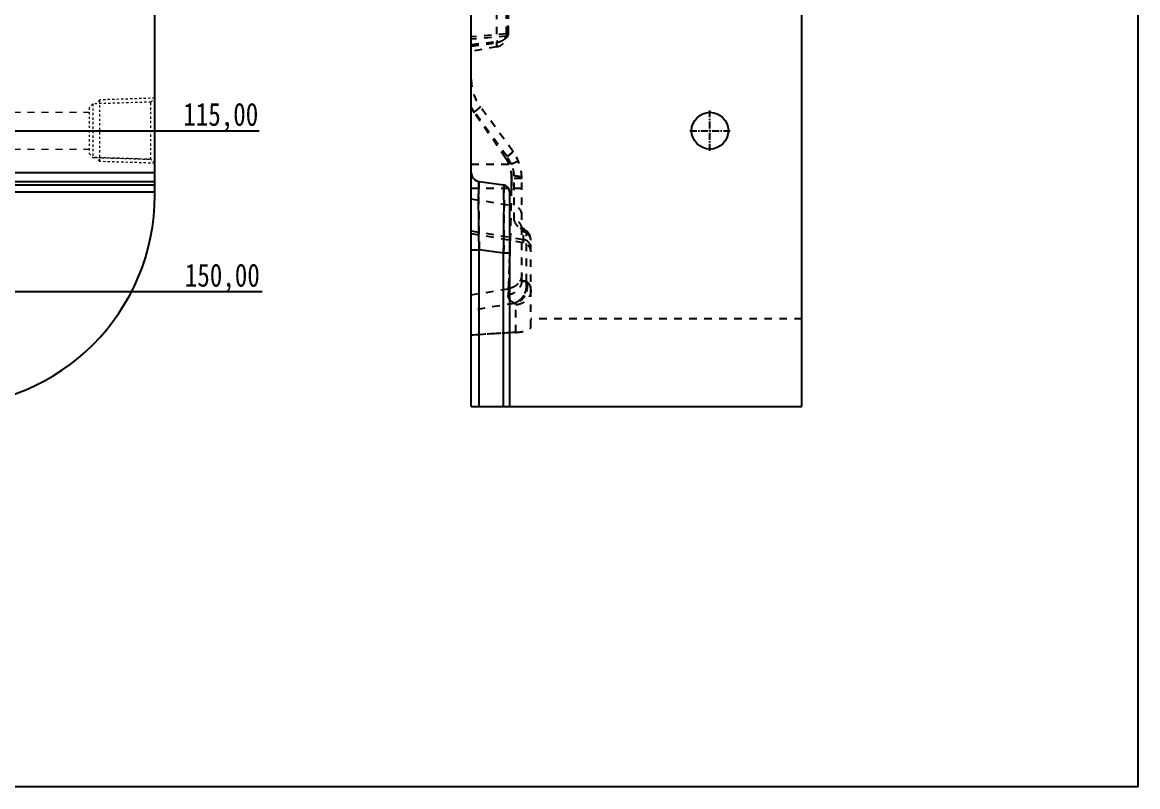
# Model space of a CAD drawing. Header units: millimetres. Extents: x -685 to 1888, y -6001 to 855.
# Drawn here: x 386.9 to 629.8, y -3008.7 to -2842.4 of the extents above; entities that cross this region are included whole.
import ezdxf

# ---------------------------------------------------------------- set-up
doc = ezdxf.new("R2010")
doc.units = ezdxf.units.MM
doc.header["$LTSCALE"] = 16.335
doc.header["$PDMODE"] = 3
doc.header["$PDSIZE"] = 0.3125
doc.linetypes.add('CENTER', pattern=[0.6, 0.375, -0.075, 0.075, -0.075])
doc.linetypes.add('HIDDEN', pattern=[0.2, 0.1, -0.1])
doc.layers.get('0').update_dxf_attribs({"linetype": 'CONTINUOUS'})
doc.layers.get('Defpoints').update_dxf_attribs({"linetype": 'CONTINUOUS'})
doc.layers.add('cool', color=153, linetype='HIDDEN', lineweight=9)
doc.layers.add('dim', color=82, linetype='CONTINUOUS', lineweight=9)
doc.layers.add('DEFAULT_2', color=8, linetype='HIDDEN')
doc.styles.get("Standard").update_dxf_attribs({"font": 'txt', "width": 0.8})
doc.dimstyles.new('mold', dxfattribs={"dimtxt": 8, "dimasz": 5, "dimexe": 0, "dimexo": 0, "dimgap": 0, "dimtad": 1, "dimzin": 1, "dimtxsty": 'Standard', "dimcen": 0, "dimclrd": 4, "dimclre": 4, "dimclrt": 6, "dimazin": 0, "dimtfac": 1, "dimtofl": 0, "dimtmove": 0, "dimatfit": 3, "dimfxl": 0, "dimarcsym": 0})

# ---------------------------------------------------------------- blocks, each defined once
blk = doc.blocks.new('cool_jt_f12')
at = {"layer": 'cool', "ltscale": 0.3}
for p, q in [((0, 7.0785), (0.856, 6.2225)), ((0, 7.0785), (12, 6.7035)), ((0.856, 6.2225), (0.856, -6.2225)), ((13.5, 5.827375), (0.856, 6.2225)), ((0.856, 6.2225), (13.5, 5.827375)), ((12, 6.7035), (12.856, 5.8475)), ((12, 6.7035), (12, -6.7035)), ((14.327375, 5), (13.5, 5.827375)), ((13.5, -5.827375), (13.5, 5.827375)), ((14.327375, -5), (14.327375, 5)), ((0.856, -6.2225), (0, -7.0785)), ((0, -7.0785), (12, -6.7035)), ((0.856, -6.2225), (13.5, -5.827375)), ((12, -6.7035), (12.856, -5.8475)), ((13.5, -5.827375), (14.327375, -5))]:
    blk.add_line(p, q, dxfattribs=at)
blk = doc.blocks.new('124')
at = {"layer": 'cool', "ltscale": 0.932966}
for p, q in [((10.14, -1344.71), (401.48, -1344.71)), ((10.14, -1352.71), (401.48, -1352.71))]:
    blk.add_line(p, q, dxfattribs=at)
at = {"layer": 'cool', "color": 1, "linetype": 'CENTER', "ltscale": 0.621977}
blk.add_line((-4.19, -1348.71), (415.81, -1348.71), dxfattribs=at)
at = {"layer": 'cool', "ltscale": 0.932966, "rotation": 180}
blk.add_blockref('cool_jt_f12', (415.81, -1348.71), dxfattribs=at)
blk = doc.blocks.new('*D346')
at = {"layer": 'Defpoints', "color": 0}
for p in [(205.81, -2750.93), (346.69, -2865.93), (421.82, -2865.93)]:
    blk.add_point(p, dxfattribs=at)
at = {"layer": 'dim', "color": 4, "lineweight": -2}
blk.add_line((346.69, -2865.93), (438.49, -2865.93), dxfattribs=at)
at = {"layer": 'dim', "color": 6, "insert": (430.15, -2863.01), "char_height": 5, "attachment_point": 5}
blk.add_mtext('115,00', dxfattribs=at)
blk = doc.blocks.new('*D347')
at = {"layer": 'Defpoints', "color": 0}
for p in [(205.81, -2750.93), (384.61, -2900.93), (421.82, -2900.93)]:
    blk.add_point(p, dxfattribs=at)
at = {"layer": 'dim', "color": 4, "lineweight": -2}
blk.add_line((384.61, -2900.93), (439.15, -2900.93), dxfattribs=at)
at = {"layer": 'dim', "color": 6, "insert": (430.49, -2898.01), "char_height": 5, "attachment_point": 5}
blk.add_mtext('150,00', dxfattribs=at)

msp = doc.modelspace()

# ---------------------------------------------------------------- linework, layer by layer
at = {"color": 7, "linetype": 'Continuous'}
for p, q in [((484.692, -2925.929), (484.692, -2575.929)), ((556.677, -2925.929), (556.677, -2575.929)), ((415.812, -2879.929), (415.812, -2621.929)), ((381.733, -2875.016), (415.812, -2875.016)), ((381.733, -2876.996), (415.812, -2876.996)), ((382.482, -2877.745), (415.812, -2877.745)), ((486.414, -2876.996), (491.741, -2877.745)), ((382.482, -2879.231), (415.812, -2879.231)), ((493.032, -2879.231), (493.032, -2925.929)), ((484.692, -2891.85), (486.414, -2891.85)), ((491.741, -2892.599), (486.414, -2891.85)), ((486.414, -2925.929), (486.414, -2891.85)), ((493.032, -2892.599), (491.741, -2892.599)), ((491.741, -2925.929), (491.741, -2892.599)), ((484.692, -2925.929), (556.677, -2925.929))]:
    msp.add_line(p, q, dxfattribs=at)
at = {"color": 1, "linetype": 'CENTER', "ltscale": 0.248791}
for p, q in [((536.677, -2870.329), (536.677, -2861.529)), ((532.277, -2865.929), (541.077, -2865.929))]:
    msp.add_line(p, q, dxfattribs=at)
msp.add_lwpolyline([(-84.969, -2518.538), (629.804, -2518.538), (629.804, -3008.67), (-84.969, -3008.67)], close=True)
msp.add_circle((536.677, -2865.929), 4)
at = {"color": 7, "linetype": 'Continuous'}
for centre, radius, start, end in [((486.692, -2875.016), 2, 180, 262), ((491.532, -2879.231), 1.5, 0, 82), ((369.812, -2879.929), 46, 270, 0)]:
    msp.add_arc(centre, radius, start, end, dxfattribs=at)
for points, knots in [([(486.414, -2891.85), (486.396, -2890.883), (486.365, -2888.983), (486.33, -2886.224), (486.308, -2883.68), (486.301, -2881.741), (486.303, -2880.373), (486.308, -2879.508), (486.317, -2878.764), (486.329, -2878.148), (486.344, -2877.665), (486.36, -2877.345), (486.375, -2877.162), (486.387, -2877.072), (486.395, -2877.027), (486.407, -2876.996), (486.414, -2876.996)], [0, 0, 0, 0, 0.1953814, 0.3835079, 0.5569682, 0.7088807, 0.7748104, 0.833156, 0.8833784, 0.924985, 0.9576343, 0.981053, 0.9892473, 0.9950996, 0.998631, 1, 1, 1, 1]), ([(491.741, -2892.599), (491.754, -2891.633), (491.778, -2889.737), (491.804, -2886.984), (491.82, -2884.447), (491.826, -2882.513), (491.824, -2881.147), (491.82, -2880.282), (491.814, -2879.537), (491.805, -2878.918), (491.795, -2878.483), (491.785, -2878.203), (491.778, -2878.043), (491.77, -2877.921), (491.763, -2877.827), (491.753, -2877.78), (491.748, -2877.746), (491.741, -2877.745)], [0, 0, 0, 0, 0.1950792, 0.3828125, 0.5558102, 0.7074139, 0.7732751, 0.8316382, 0.8819475, 0.9237501, 0.956669, 0.9697114, 0.9804332, 0.9888174, 0.9948592, 0.9985632, 1, 1, 1, 1])]:
    msp.add_open_spline(points, degree=3, knots=knots, dxfattribs=at)
at = {"layer": 'DEFAULT_2', "color": 8, "linetype": 'HIDDEN'}
for p, q in [((490.213, -2820.451), (490.213, -2847.676)), ((492.692, -2823.411), (492.692, -2844.72)), ((492.356, -2844.859), (492.356, -2828.967)), ((492.832, -2844.859), (492.832, -2828.942)), ((492.356, -2844.859), (484.692, -2845.53)), ((492.376, -2845.357), (484.692, -2846.029)), ((484.692, -2847.185), (490.213, -2846.497)), ((484.692, -2847.537), (490.213, -2846.78)), ((490.213, -2847.676), (484.692, -2848.649)), ((493.756, -2870.396), (486.628, -2860.676)), ((492.49, -2871.579), (485.362, -2861.859)), ((484.692, -2873.246), (493.429, -2873.246)), ((494.039, -2885.374), (494.039, -2875.79)), ((495.692, -2898.426), (495.692, -2876.31)), ((484.692, -2878.456), (493.431, -2878.456)), ((493.399, -2880.005), (493.401, -2879.937)), ((493.401, -2879.937), (493.431, -2878.456)), ((484.692, -2880.763), (494.039, -2882.312)), ((495.639, -2886.921), (495.692, -2887.227)), ((495.649, -2886.947), (495.692, -2887.228)), ((495.692, -2887.225), (495.692, -2887.228)), ((496.177, -2887.333), (496.172, -2887.329)), ((484.692, -2887.726), (496.039, -2889.606)), ((496.039, -2890.33), (484.692, -2888.329)), ((496.039, -2890.33), (496.039, -2887.928)), ((496.692, -2898.675), (496.692, -2888.151)), ((497.692, -2908.632), (497.692, -2889.779)), ((484.692, -2901.636), (492.819, -2900.307)), ((494.114, -2903.5), (484.692, -2905.04)), ((556.677, -2906.899), (497.692, -2906.899)), ((494.387, -2909.825), (493.032, -2909.907))]:
    msp.add_line(p, q, dxfattribs=at)
for points in [[(495.688, -2886.953), (495.633, -2886.891), (495.64, -2886.916)], [(495.705, -2886.97), (495.643, -2886.903), (495.639, -2886.921)], [(496.171, -2887.329), (495.927, -2887.159), (495.688, -2886.953)], [(496.172, -2887.329), (495.953, -2887.179), (495.705, -2886.97)], [(497.692, -2889.782), (497.686, -2889.613), (497.452, -2888.715), (496.861, -2887.88), (496.177, -2887.333)], [(497.692, -2889.782), (497.684, -2889.577), (497.427, -2888.663), (496.797, -2887.817), (496.178, -2887.334)]]:
    msp.add_lwpolyline(points, dxfattribs=at)
for centre, radius, start, end in [((489.692, -2844.721), 3, 280, 0), ((492.524, -2783.78), 61.079, 269.84103, 270.07286), ((492.332, -2844.859), 0.5, 275, 0), ((494.692, -2854.763), 10, 180, 216.25384), ((495.048, -2854.757), 12.011, 210.42975, 216.25115), ((495.118, -2855.018), 12.068, 210.23541, 215.14173), ((475.349, -2848.341), 16.841, 306.00712, 306.30028), ((-558.021, -3597.15), 1276.289, 34.629296, 35.172098), ((475.547, -2848.609), 16.507, 306.29885, 306.85303), ((474.538, -2847.544), 17.947, 307.09393, 307.46782), ((485.692, -2876.31), 10, 0, 36.25384), ((486.029, -2876.108), 7.453, 358.44702, 34.55399), ((486.014, -2876.324), 8.029, 22.54671, 36.22922), ((-1380.603, -2841.431), 1874.399, 358.520395, 358.820804), ((493.99, -2889.416), 2.679, 55.05131, 57.26476), ((494.225, -2889.083), 2.272, 51.41247, 55.09159), ((494.483, -2888.76), 1.859, 47.95404, 51.40317), ((495.692, -2892.3), 2, 0, 80), ((-269.697, -2871.018), 763.098, 358.218002, 358.358786), ((492.158, -2897.991), 3.745, 278.88933, 283.67207), ((492.265, -2896.726), 3.624, 278.78314, 282.34437), ((597.141, -4620.398), 1713.656, 93.437617, 93.762419), ((597.212, -4621.51), 1714.771, 93.48311, 93.762351)]:
    msp.add_arc(centre, radius, start, end, dxfattribs=at)
for points, knots in [([(492.692, -2844.407), (492.692, -2844.657), (492.552, -2845.186), (491.994, -2845.833), (491.183, -2846.297), (490.547, -2846.455), (490.213, -2846.497)], [0, 0, 0, 0, 0.2130076, 0.447646, 0.7120137, 1, 1, 1, 1]), ([(492.692, -2844.483), (492.692, -2844.755), (492.558, -2845.326), (492.006, -2846.041), (491.192, -2846.557), (490.549, -2846.734), (490.213, -2846.78)], [0, 0, 0, 0, 0.2233535, 0.4619456, 0.7221594, 1, 1, 1, 1]), ([(491.99, -2845.982), (491.933, -2846.035), (491.69, -2846.24), (491.412, -2846.404), (491.192, -2846.503)], [0, 0, 0, 0, 0.2425815, 1, 1, 1, 1]), ([(492.511, -2845.133), (492.481, -2845.192), (492.341, -2845.43), (492.15, -2845.636), (491.99, -2845.771)], [0, 0, 0, 0, 0.239843, 1, 1, 1, 1]), ([(492.511, -2845.281), (492.481, -2845.345), (492.343, -2845.603), (492.152, -2845.832), (491.99, -2845.982)], [0, 0, 0, 0, 0.2430864, 1, 1, 1, 1]), ([(492.356, -2844.859), (492.42, -2844.86), (492.514, -2844.86), (492.925, -2844.86), (492.83, -2844.859)], [0, 0, 0, 0, 0.4002226, 1, 1, 1, 1]), ([(492.356, -2844.859), (492.42, -2844.86), (492.514, -2844.86), (492.925, -2844.86), (492.83, -2844.859)], [0, 0, 0, 0, 0.4002226, 1, 1, 1, 1]), ([(492.356, -2844.859), (492.361, -2844.923), (492.37, -2845.039), (492.376, -2845.178), (492.377, -2845.267), (492.376, -2845.315), (492.372, -2845.339), (492.37, -2845.357), (492.366, -2845.358)], [0, 0, 0, 0, 0.3802259, 0.7034167, 0.8272275, 0.9194261, 0.9771401, 1, 1, 1, 1]), ([(492.377, -2845.29), (492.376, -2845.307), (492.374, -2845.324), (492.372, -2845.357), (492.366, -2845.358)], [0, 0, 0, 0, 0.723255, 1, 1, 1, 1]), ([(492.692, -2844.407), (492.692, -2844.593), (492.643, -2844.847), (492.54, -2845.076), (492.511, -2845.133)], [0, 0, 0, 0, 0.7425592, 1, 1, 1, 1]), ([(492.692, -2844.483), (492.692, -2844.687), (492.644, -2844.963), (492.541, -2845.217), (492.511, -2845.281)], [0, 0, 0, 0, 0.7447637, 1, 1, 1, 1]), ([(492.829, -2844.859), (492.823, -2844.859), (492.747, -2844.858), (492.671, -2844.859), (492.601, -2844.86)], [0, 0, 0, 0, 0.0793918, 1, 1, 1, 1]), ([(491.192, -2846.503), (491.116, -2846.537), (490.8, -2846.664), (490.467, -2846.745), (490.213, -2846.78)], [0, 0, 0, 0, 0.2460773, 1, 1, 1, 1]), ([(486.628, -2860.676), (486.639, -2860.692), (486.625, -2860.758), (486.516, -2860.907), (486.248, -2861.177), (485.805, -2861.549), (485.448, -2861.82), (485.25, -2861.964)], [0, 0, 0, 0, 0.0303949, 0.088859, 0.2991976, 0.6156581, 1, 1, 1, 1]), ([(486.628, -2860.676), (486.638, -2860.689), (486.618, -2860.747), (486.559, -2860.823), (486.453, -2860.943), (486.231, -2861.156), (485.865, -2861.47), (485.542, -2861.723), (485.362, -2861.859)], [0, 0, 0, 0, 0.0278809, 0.0856268, 0.1756504, 0.2962606, 0.6145337, 1, 1, 1, 1]), ([(493.756, -2870.396), (493.77, -2870.415), (493.757, -2870.493), (493.632, -2870.669), (493.324, -2870.981), (492.811, -2871.408), (492.398, -2871.717), (492.168, -2871.881)], [0, 0, 0, 0, 0.031723, 0.0905865, 0.3007215, 0.6164905, 1, 1, 1, 1]), ([(493.756, -2870.396), (493.766, -2870.409), (493.746, -2870.467), (493.687, -2870.543), (493.581, -2870.663), (493.359, -2870.876), (492.993, -2871.19), (492.67, -2871.443), (492.49, -2871.579)], [0, 0, 0, 0, 0.0278809, 0.0856268, 0.1756504, 0.2962606, 0.6145337, 1, 1, 1, 1]), ([(492.168, -2871.881), (492.61, -2872.521), (493.296, -2873.955), (493.5, -2875.53), (493.48, -2876.31)], [0, 0, 0, 0, 0.4993373, 1, 1, 1, 1]), ([(494.929, -2872.48), (494.934, -2872.492), (494.89, -2872.531), (494.822, -2872.579), (494.687, -2872.658), (494.51, -2872.75), (494.285, -2872.861), (493.922, -2873.031), (493.632, -2873.159), (493.429, -2873.246)], [0, 0, 0, 0, 0.023103, 0.0790454, 0.1684158, 0.2891223, 0.4375107, 0.6095772, 1, 1, 1, 1]), ([(494.929, -2872.48), (494.934, -2872.492), (494.89, -2872.531), (494.822, -2872.579), (494.687, -2872.658), (494.51, -2872.75), (494.285, -2872.861), (493.922, -2873.031), (493.632, -2873.159), (493.429, -2873.246)], [0, 0, 0, 0, 0.0230975, 0.0790384, 0.1684087, 0.2891157, 0.4375052, 0.6095736, 1, 1, 1, 1]), ([(494.039, -2875.79), (494.039, -2875.574), (493.988, -2874.698), (493.724, -2873.836), (493.429, -2873.246)], [0, 0, 0, 0, 0.2467592, 1, 1, 1, 1]), ([(486.414, -2876.996), (486.407, -2876.996), (486.395, -2877.027), (486.387, -2877.072), (486.375, -2877.162), (486.36, -2877.344), (486.344, -2877.664), (486.329, -2878.147), (486.317, -2878.763), (486.308, -2879.507), (486.303, -2880.371), (486.301, -2881.739), (486.308, -2883.678), (486.33, -2886.222), (486.365, -2888.982), (486.396, -2890.882), (486.414, -2891.85)], [0, 0, 0, 0, 0.0013676, 0.0048953, 0.0107428, 0.0189322, 0.0423358, 0.0749565, 0.1165471, 0.1667433, 0.2250718, 0.2909865, 0.4428852, 0.6163532, 0.8045681, 1, 1, 1, 1]), ([(491.741, -2877.745), (491.748, -2877.746), (491.753, -2877.78), (491.763, -2877.827), (491.77, -2877.921), (491.778, -2878.043), (491.785, -2878.203), (491.795, -2878.484), (491.805, -2878.919), (491.814, -2879.539), (491.82, -2880.285), (491.824, -2881.15), (491.826, -2882.517), (491.82, -2884.45), (491.804, -2886.987), (491.777, -2889.738), (491.754, -2891.633), (491.741, -2892.599)], [0, 0, 0, 0, 0.0014377, 0.0051435, 0.0111884, 0.0195774, 0.0303066, 0.0433634, 0.0763244, 0.118169, 0.1685465, 0.2269543, 0.292852, 0.4444467, 0.6173638, 0.8049554, 1, 1, 1, 1]), ([(495.692, -2876.31), (495.692, -2876.314), (495.672, -2876.317), (495.647, -2876.322), (495.593, -2876.326), (495.489, -2876.331), (495.309, -2876.335), (495.045, -2876.336), (494.718, -2876.334), (494.19, -2876.327), (493.771, -2876.318), (493.48, -2876.31)], [0, 0, 0, 0, 0.0052994, 0.0192733, 0.0421661, 0.0739017, 0.1630547, 0.2838608, 0.4328056, 0.6054752, 1, 1, 1, 1]), ([(495.692, -2876.31), (495.692, -2876.238), (495.586, -2876.127), (495.413, -2876.037), (495.12, -2875.929), (494.657, -2875.838), (494.257, -2875.801), (494.039, -2875.79)], [0, 0, 0, 0, 0.1205211, 0.2144617, 0.3330921, 0.6362187, 1, 1, 1, 1]), ([(495.692, -2876.31), (495.692, -2876.238), (495.586, -2876.127), (495.413, -2876.037), (495.12, -2875.929), (494.657, -2875.838), (494.257, -2875.801), (494.039, -2875.79)], [0, 0, 0, 0, 0.1205342, 0.2144755, 0.3331046, 0.6362257, 1, 1, 1, 1]), ([(493.431, -2878.456), (493.342, -2882.844), (493.207, -2888.945), (492.99, -2896.229), (492.881, -2899.125), (492.819, -2900.307)], [0, 0, 0, 0, 0.602266, 0.8375277, 1, 1, 1, 1]), ([(495.692, -2878.456), (495.692, -2878.46), (495.671, -2878.463), (495.646, -2878.468), (495.591, -2878.471), (495.485, -2878.476), (495.301, -2878.479), (495.031, -2878.48), (494.697, -2878.478), (494.157, -2878.472), (493.729, -2878.463), (493.431, -2878.456)], [0, 0, 0, 0, 0.0051764, 0.0191162, 0.0419966, 0.0737296, 0.1628935, 0.283722, 0.432696, 0.6053993, 1, 1, 1, 1]), ([(495.692, -2884.163), (495.692, -2883.945), (495.607, -2883.501), (495.135, -2882.732), (494.482, -2882.385), (494.039, -2882.312)], [0, 0, 0, 0, 0.2453727, 0.4942788, 1, 1, 1, 1]), ([(495.692, -2887.225), (495.692, -2886.793), (495.337, -2885.887), (494.483, -2885.448), (494.039, -2885.374)], [0, 0, 0, 0, 0.4900801, 1, 1, 1, 1]), ([(494.039, -2885.374), (494.039, -2885.688), (494.295, -2886.2), (494.844, -2886.747), (495.224, -2887.024), (495.439, -2887.162)], [0, 0, 0, 0, 0.4017245, 0.672535, 1, 1, 1, 1]), ([(496.171, -2887.329), (496.119, -2887.296), (495.894, -2887.178), (495.63, -2887.146), (495.439, -2887.162)], [0, 0, 0, 0, 0.2434748, 1, 1, 1, 1]), ([(495.439, -2887.162), (495.607, -2887.27), (495.876, -2887.471), (496.039, -2887.794), (496.039, -2887.928)], [0, 0, 0, 0, 0.5972768, 1, 1, 1, 1]), ([(496.692, -2888.151), (496.539, -2888.072), (496.272, -2887.919), (495.908, -2887.648), (495.693, -2887.389), (495.692, -2887.227)], [0, 0, 0, 0, 0.3695445, 0.6523809, 1, 1, 1, 1]), ([(495.692, -2887.228), (495.693, -2887.341), (495.861, -2887.621), (496.101, -2887.795), (496.256, -2887.898)], [0, 0, 0, 0, 0.3779127, 1, 1, 1, 1]), ([(496.692, -2888.151), (496.66, -2887.983), (496.546, -2887.665), (496.31, -2887.419), (496.177, -2887.333)], [0, 0, 0, 0, 0.5195311, 1, 1, 1, 1]), ([(493.124, -2891.615), (493.128, -2891.469), (493.144, -2890.874), (493.16, -2890.279), (493.171, -2889.83)], [0, 0, 0, 0, 0.2448866, 1, 1, 1, 1]), ([(497.692, -2889.779), (497.692, -2889.347), (497.337, -2888.441), (496.483, -2888.002), (496.039, -2887.928)], [0, 0, 0, 0, 0.4900801, 1, 1, 1, 1]), ([(497.692, -2891.457), (497.692, -2891.239), (497.607, -2890.796), (497.135, -2890.026), (496.482, -2889.68), (496.039, -2889.606)], [0, 0, 0, 0, 0.2453727, 0.4942788, 1, 1, 1, 1]), ([(497.692, -2889.779), (497.692, -2889.49), (497.462, -2888.837), (496.981, -2888.373), (496.692, -2888.151)], [0, 0, 0, 0, 0.4424066, 1, 1, 1, 1]), ([(497.571, -2890.814), (497.492, -2890.608), (497.251, -2890.218), (496.89, -2889.937), (496.692, -2889.83)], [0, 0, 0, 0, 0.4947148, 1, 1, 1, 1]), ([(493.088, -2892.874), (493.091, -2892.771), (493.103, -2892.351), (493.115, -2891.932), (493.124, -2891.615)], [0, 0, 0, 0, 0.2455294, 1, 1, 1, 1]), ([(492.819, -2900.307), (492.837, -2899.955), (492.924, -2898.102), (492.986, -2896.249), (493.032, -2894.748)], [0, 0, 0, 0, 0.1904711, 1, 1, 1, 1]), ([(495.692, -2897.133), (495.692, -2897.509), (495.547, -2898.275), (494.924, -2899.269), (493.978, -2899.997), (493.212, -2900.247), (492.819, -2900.307)], [0, 0, 0, 0, 0.2436192, 0.4903164, 0.7425148, 1, 1, 1, 1]), ([(495.692, -2897.133), (495.692, -2897.509), (495.548, -2898.275), (495.134, -2898.933), (494.878, -2899.216)], [0, 0, 0, 0, 0.496861, 1, 1, 1, 1]), ([(495.692, -2898.426), (495.692, -2898.813), (495.543, -2899.6), (494.902, -2900.621), (493.929, -2901.37), (493.142, -2901.628), (492.737, -2901.691)], [0, 0, 0, 0, 0.2433206, 0.4899685, 0.7423135, 1, 1, 1, 1]), ([(494.878, -2899.216), (494.641, -2899.478), (494.072, -2899.932), (493.392, -2900.189), (493.04, -2900.266)], [0, 0, 0, 0, 0.4949194, 1, 1, 1, 1]), ([(495.692, -2898.426), (495.692, -2898.788), (495.561, -2899.525), (494.997, -2900.499), (494.13, -2901.246), (493.415, -2901.54), (493.043, -2901.63)], [0, 0, 0, 0, 0.2438122, 0.4906027, 0.7424979, 1, 1, 1, 1]), ([(496.535, -2898.67), (496.792, -2899.597), (496.525, -2901.689), (495.008, -2903.159), (494.114, -2903.5)], [0, 0, 0, 0, 0.5012464, 1, 1, 1, 1]), ([(496.662, -2899.807), (496.631, -2900.599), (496.104, -2902.159), (494.829, -2903.227), (494.114, -2903.5)], [0, 0, 0, 0, 0.508426, 1, 1, 1, 1]), ([(496.692, -2898.675), (496.988, -2899.598), (496.796, -2901.724), (495.281, -2903.236), (494.383, -2903.588)], [0, 0, 0, 0, 0.5014916, 1, 1, 1, 1]), ([(495.692, -2898.426), (495.692, -2898.521), (495.918, -2898.63), (496.199, -2898.66), (496.414, -2898.67), (496.535, -2898.67)], [0, 0, 0, 0, 0.3123102, 0.6051046, 1, 1, 1, 1]), ([(496.535, -2898.67), (496.414, -2898.67), (496.198, -2898.66), (495.918, -2898.63), (495.692, -2898.521), (495.692, -2898.426)], [0, 0, 0, 0, 0.3949383, 0.687769, 1, 1, 1, 1]), ([(496.535, -2898.67), (496.56, -2898.761), (496.647, -2899.133), (496.673, -2899.519), (496.662, -2899.807)], [0, 0, 0, 0, 0.2455278, 1, 1, 1, 1]), ([(496.692, -2898.675), (496.989, -2898.91), (497.496, -2899.46), (497.692, -2900.195), (497.692, -2900.539)], [0, 0, 0, 0, 0.5238084, 1, 1, 1, 1]), ([(496.692, -2898.675), (496.721, -2898.765), (496.825, -2899.139), (496.867, -2899.528), (496.866, -2899.82)], [0, 0, 0, 0, 0.2460587, 1, 1, 1, 1]), ([(497.692, -2900.539), (497.692, -2900.194), (497.496, -2899.46), (496.989, -2898.91), (496.692, -2898.675)], [0, 0, 0, 0, 0.4762882, 1, 1, 1, 1]), ([(492.737, -2901.691), (492.728, -2901.866), (492.777, -2902.228), (493.057, -2902.727), (493.516, -2903.163), (493.9, -2903.393), (494.114, -2903.5)], [0, 0, 0, 0, 0.2179882, 0.4447836, 0.701191, 1, 1, 1, 1]), ([(493.026, -2902.637), (492.927, -2902.498), (492.77, -2902.196), (492.728, -2901.856), (492.737, -2901.691)], [0, 0, 0, 0, 0.5078944, 1, 1, 1, 1]), ([(497.692, -2900.539), (497.692, -2900.94), (497.536, -2901.754), (496.858, -2902.801), (495.83, -2903.551), (495.004, -2903.792), (494.581, -2903.844)], [0, 0, 0, 0, 0.24329, 0.4888401, 0.7407625, 1, 1, 1, 1]), ([(494.114, -2903.5), (493.996, -2903.441), (493.591, -2903.216), (493.219, -2902.909), (493.026, -2902.637)], [0, 0, 0, 0, 0.282143, 1, 1, 1, 1]), ([(494.387, -2909.825), (494.375, -2908.668), (494.344, -2907.046), (494.413, -2905.05), (494.506, -2904.212), (494.581, -2903.844)], [0, 0, 0, 0, 0.5791272, 0.812237, 1, 1, 1, 1]), ([(494.383, -2903.588), (494.443, -2903.611), (494.555, -2903.665), (494.591, -2903.794), (494.581, -2903.844)], [0, 0, 0, 0, 0.5539153, 1, 1, 1, 1]), ([(494.581, -2903.844), (494.591, -2903.794), (494.554, -2903.666), (494.443, -2903.611), (494.383, -2903.588)], [0, 0, 0, 0, 0.4462686, 1, 1, 1, 1]), ([(494.387, -2909.825), (494.825, -2909.799), (495.629, -2909.703), (496.554, -2909.472), (497.138, -2909.219), (497.482, -2909.014), (497.692, -2908.782), (497.692, -2908.632)], [0, 0, 0, 0, 0.360329, 0.6620924, 0.781614, 0.8770697, 1, 1, 1, 1])]:
    msp.add_open_spline(points, degree=3, knots=knots, dxfattribs=at)
for points in [[(493.48, -2876.31), (493.462, -2877.025), (493.448, -2877.741), (493.431, -2878.456)], [(493.431, -2878.456), (493.448, -2877.741), (493.461, -2877.025), (493.48, -2876.31)], [(495.707, -2887.166), (495.619, -2887.155), (495.528, -2887.154), (495.439, -2887.162)], [(495.692, -2887.225), (495.692, -2886.935), (495.615, -2886.638), (495.479, -2886.382)], [(496.172, -2887.329), (496.033, -2887.241), (495.87, -2887.186), (495.707, -2887.166)], [(496.886, -2888.272), (496.636, -2888.097), (496.34, -2887.978), (496.039, -2887.928)], [(496.692, -2889.83), (496.49, -2889.72), (496.266, -2889.644), (496.039, -2889.606)], [(496.692, -2888.151), (496.784, -2888.222), (496.872, -2888.296), (496.957, -2888.374)], [(497.692, -2891.457), (497.692, -2891.239), (497.65, -2891.018), (497.571, -2890.814)], [(496.535, -2898.67), (496.587, -2898.67), (496.64, -2898.681), (496.692, -2898.675)], [(496.692, -2898.675), (496.64, -2898.681), (496.587, -2898.67), (496.535, -2898.67)], [(492.819, -2900.307), (492.79, -2900.769), (492.759, -2901.23), (492.737, -2901.691)], [(496.866, -2899.82), (496.865, -2900.221), (496.802, -2900.625), (496.685, -2901.008)], [(494.113, -2903.5), (494.201, -2903.535), (494.297, -2903.549), (494.383, -2903.588)], [(494.383, -2903.588), (494.296, -2903.551), (494.202, -2903.532), (494.114, -2903.5)]]:
    msp.add_open_spline(points, degree=3, dxfattribs=at)

# ---------------------------------------------------------------- block references
msp.add_blockref('124', (0, -1517.22))

# ---------------------------------------------------------------- dimensions: what is measured, and where the dimension line sits
at = {"layer": 'dim'}
for feature_location, offset, picture, middle in [((346.692, -2865.929), (75.129, 0), '*D346', (430.155, -2863.012)), ((384.612, -2900.929), (37.21, 0), '*D347', (430.488, -2898.012))]:
    dim = msp.add_ordinate_dim(feature_location=feature_location, offset=offset, dtype=0, origin=(205.812, -2750.929), dimstyle='mold', override={"dimtxt": 5, "dimasz": 2}, dxfattribs=at)
    dim.commit()
    dim.dimension.update_dxf_attribs({"geometry": picture, "text_midpoint": middle})

doc.saveas('drawing.dxf')
